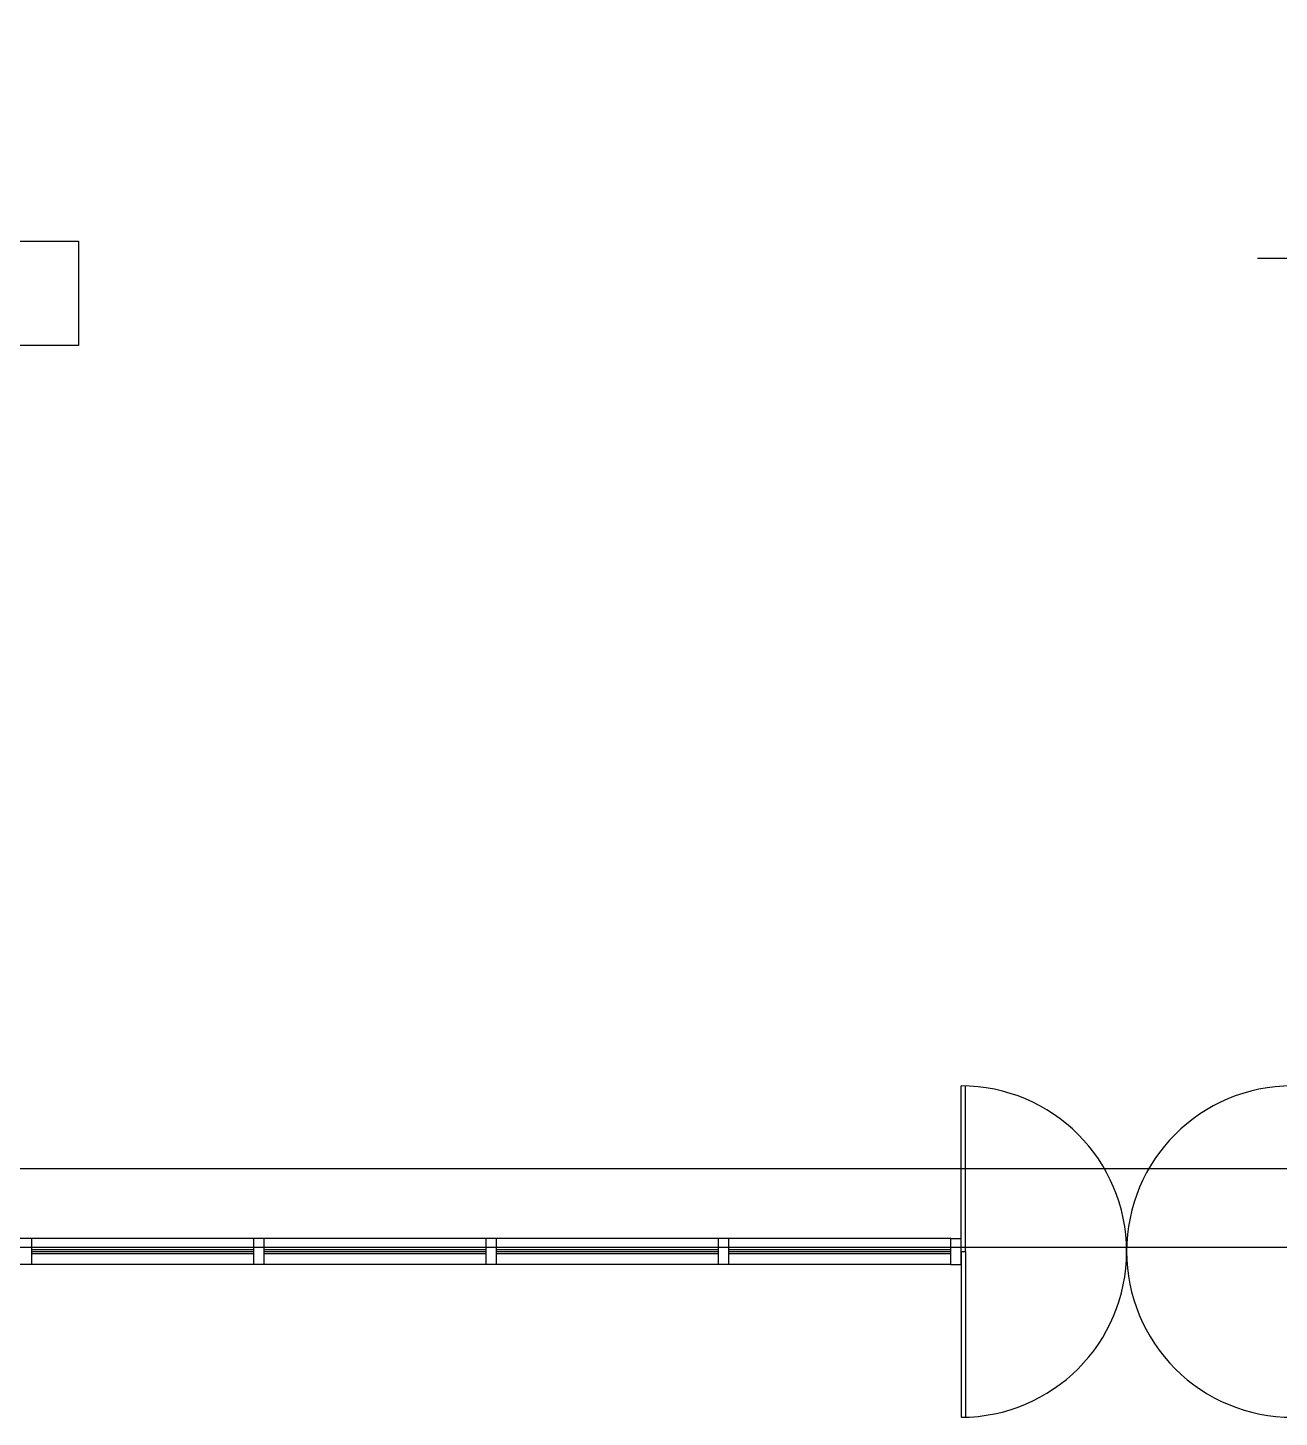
# Model space of a CAD drawing. Header units: millimetres. Extents: x 0 to 356400, y 0 to 68257.
# Drawn here: x 110324.5 to 110613.2, y 6742.7 to 7063.1 of the extents above; entities that cross this region are included whole.
import ezdxf

# ---------------------------------------------------------------- set-up
doc = ezdxf.new("R2010")
doc.units = ezdxf.units.MM
doc.header["$LTSCALE"] = 75
doc.layers.add('8', color=8, linetype='Continuous')
doc.layers.add('G(그리드1)', color=185, linetype='Continuous', plot=False)

# ---------------------------------------------------------------- blocks, each defined once
blk = doc.blocks.new('G$C7369CDF7')
at = {"layer": '8'}
for p, q in [((8930.3, 41150), (8930.3, 36150)), ((14630.3, 15770), (14630.3, 38250)), ((14655.3, 34465, -103000), (13700.7, 34465, -103000)), ((14655.3, 34465, -103000), (15609.9, 34465, -103000)), ((14655.3, 34440, -103000), (14655.3, 34465, -103000)), ((14655.3, 34440, -103000), (13700.3, 34440, -103000)), ((14580.3, 34380, -103000), (14580.3, 34440, -103000)), ((14730.3, 34440, -103000), (14580.3, 34440, -103000)), ((14580.3, 34380), (14580.3, 20550)), ((14730.3, 34380, -103000), (14580.3, 34380, -103000)), ((14643.3, 33100), (14643.3, 34380)), ((14655.3, 34440, -103000), (15610.3, 34440, -103000)), ((14655.3, 33100), (14655.3, 34380)), ((14667.3, 33100), (14667.3, 34380)), ((14730.3, 34380, -103000), (14730.3, 34440, -103000)), ((14730.3, 34380), (14730.3, 20550)), ((14730.3, 33100), (14580.3, 33100)), ((14730.3, 33040), (14580.3, 33040)), ((14643.3, 31760), (14643.3, 33040)), ((14655.3, 31760), (14655.3, 33040)), ((14667.3, 31760), (14667.3, 33040)), ((14730.3, 31760), (14580.3, 31760)), ((14730.3, 31700), (14580.3, 31700)), ((14643.3, 30420), (14643.3, 31700)), ((14655.3, 30420), (14655.3, 31700)), ((14667.3, 30420), (14667.3, 31700)), ((14730.3, 30420), (14580.3, 30420)), ((14730.3, 30360), (14580.3, 30360)), ((14643.3, 29080), (14643.3, 30360)), ((14655.3, 29080), (14655.3, 30360)), ((14667.3, 29080), (14667.3, 30360)), ((8830.3, 28750), (8830.3, 29350)), ((8830.3, 29350), (9430.3, 29350)), ((9430.3, 29350), (9430.3, 28750)), ((14730.3, 29080), (14580.3, 29080))]:
    blk.add_line(p, q, dxfattribs=at)
for centre, start, end in [((14655.3, 36350, -103000), 180, 270), ((14655.3, 36350, -103000), 270, 0), ((14655.3, 34440, -103000), 90, 180), ((14655.3, 34440, -103000), 0, 90)]:
    blk.add_arc(centre, 955, start, end, dxfattribs=at)

msp = doc.modelspace()

# ---------------------------------------------------------------- linework, layer by layer
at = {"layer": 'G(그리드1)'}
for points in [[(124675, 59900), (98075, 59900), (98075, 6800), (124675, 6800)], [(124675, 59900), (100775, 59900), (100775, 6800), (124675, 6800)]]:
    msp.add_lwpolyline(points, close=True, dxfattribs=at)

# ---------------------------------------------------------------- block references
at = {"xscale": 0.04000000000000001, "yscale": 0.04000000000000001, "zscale": 0.04000000000000001, "rotation": 270}
msp.add_blockref('G$C7369CDF7', (109162.17, 7367.09), dxfattribs=at)

doc.saveas('drawing.dxf')
